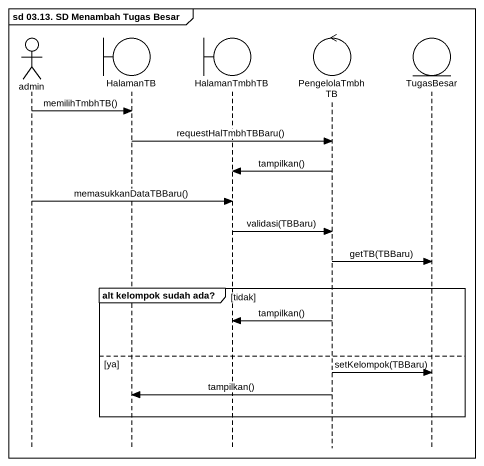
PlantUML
@startuml
mainframe sd 03.13. SD Menambah Tugas Besar
hide footbox
actor admin
boundary HalamanTB
boundary HalamanTmbhTB
control PengelolaTmbhTB
entity TugasBesar

admin -> HalamanTB : memilihTmbhTB()
HalamanTB -> PengelolaTmbhTB : requestHalTmbhTBBaru()
PengelolaTmbhTB -> HalamanTmbhTB : tampilkan()
admin -> HalamanTmbhTB : memasukkanDataTBBaru()
HalamanTmbhTB -> PengelolaTmbhTB : validasi(TBBaru)
PengelolaTmbhTB -> TugasBesar : getTB(TBBaru)
group alt kelompok sudah ada? [tidak]
  PengelolaTmbhTB -> HalamanTmbhTB : tampilkan()
else ya
  PengelolaTmbhTB -> TugasBesar : setKelompok(TBBaru)
  PengelolaTmbhTB -> HalamanTB : tampilkan()
end
@enduml
